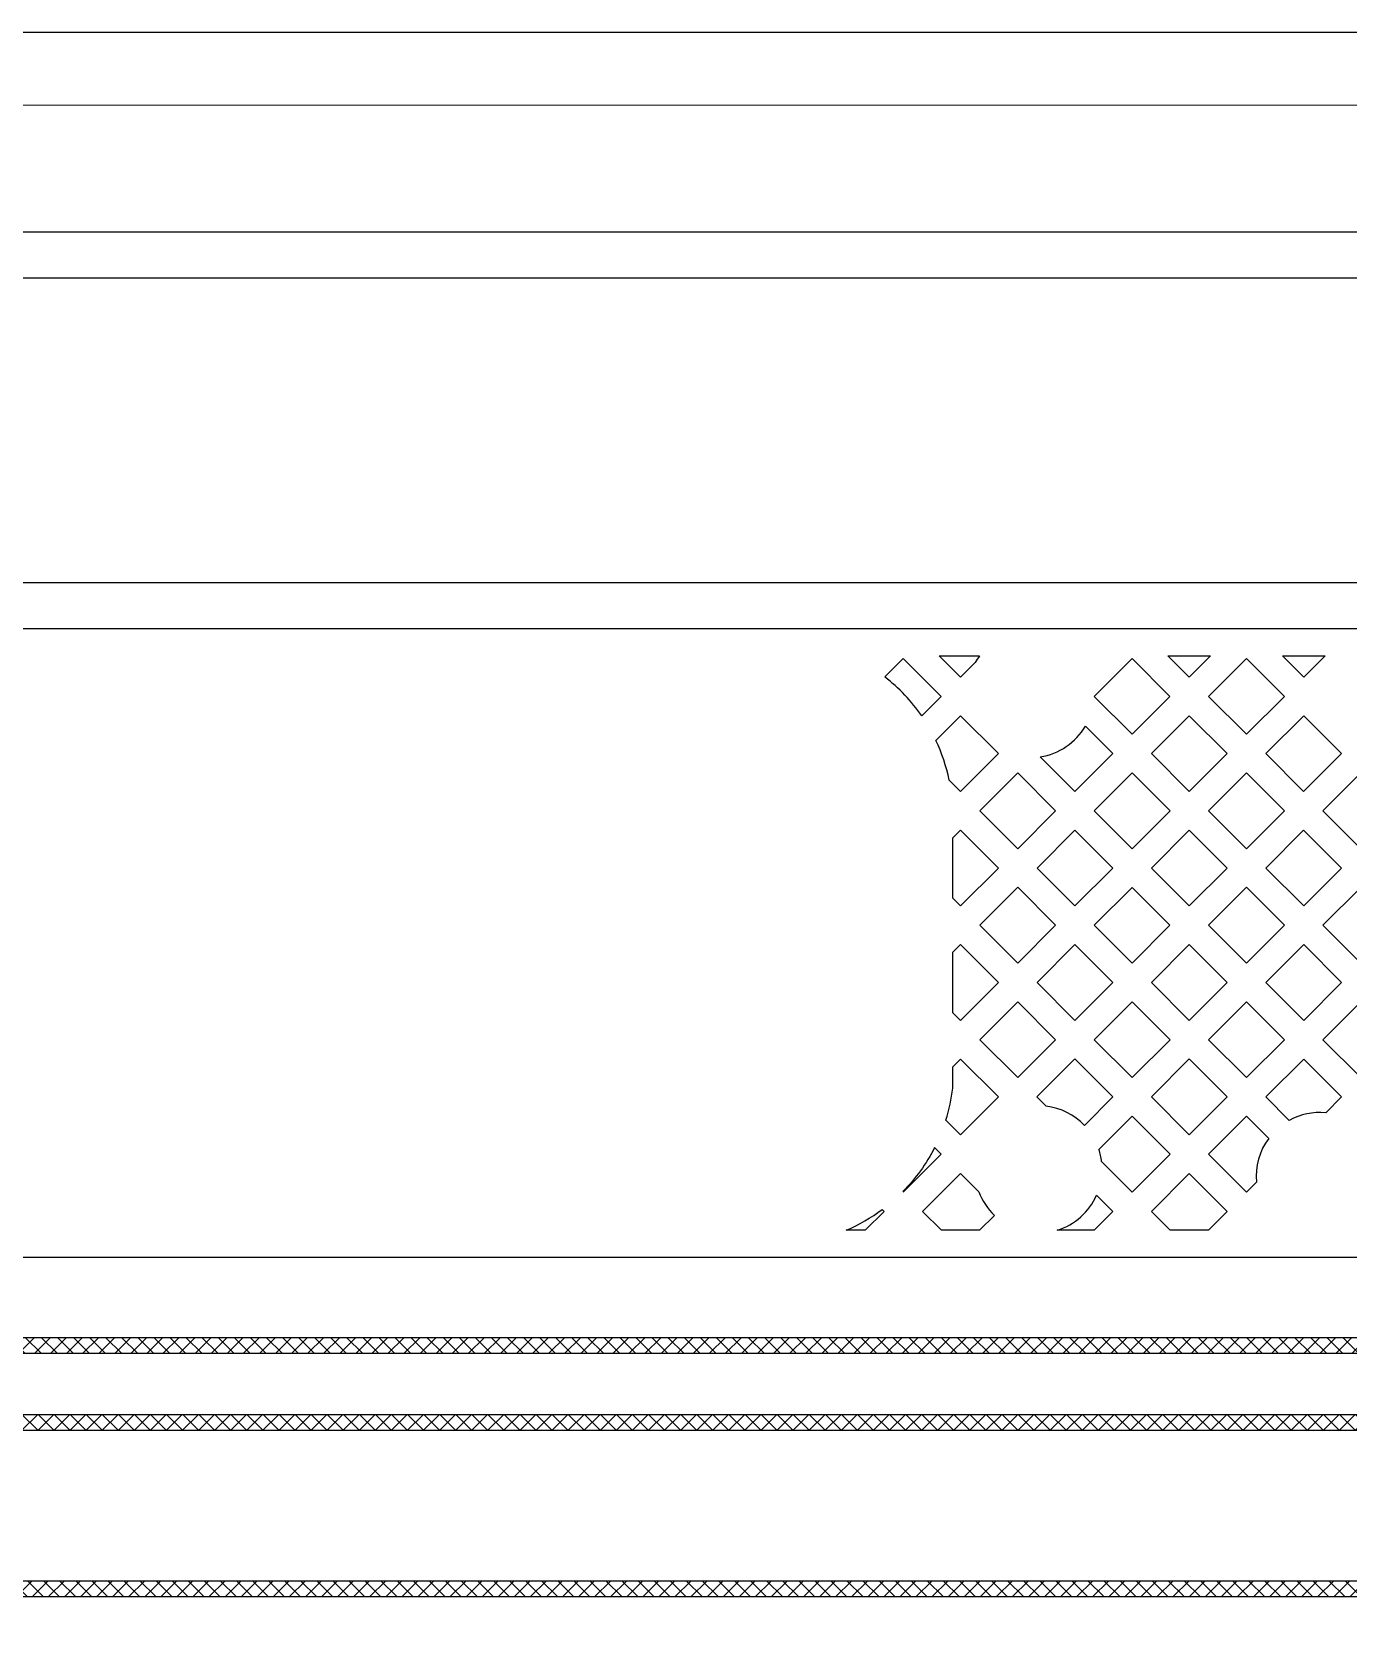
# Model space of a CAD drawing. Extents: x 3811 to 4253, y -432 to -307.
# Drawn here: x 4182.702 to 4186.379, y -356.606 to -352.137 of the extents above; entities that cross this region are included whole.
import ezdxf

# ---------------------------------------------------------------- set-up
doc = ezdxf.new("R2010")
doc.units = 0
doc.layers.add('gbr-dxf_layer0', color=7, linetype='Continuous')
doc.layers.add('gbr-outline-dxf_layer1', color=2, linetype='Continuous')
doc.layers.add('備註', color=1, linetype='Continuous', lineweight=9)
pattern_1 = [(135, (8843.560736277654, 77.47881360700057), (0.02245064030267288, 0.02245064030267288), []), (45.00000000000001, (8843.560736277654, 77.47881360700057), (0.02245064030267288, -0.02245064030267288), [])]

msp = doc.modelspace()

# ---------------------------------------------------------------- hatches: boundary and pattern name
at = {"layer": '備註', "linetype": 'Continuous'}
h = msp.add_hatch(dxfattribs=at)
h.set_pattern_fill('ANSI37', color=1, scale=0.01, angle=180, style=0)
h.set_pattern_definition(pattern_1)
edge = h.paths.add_edge_path()
edge.add_ellipse((4240.778275471918, -361.3788892770392), major_axis=(0.01252426819055923, 0), ratio=1, start_angle=62.23431466019579, end_angle=74.47364938760656)
edge.add_line((4240.781627987142, -361.3668220513688), (4240.699102987142, -361.3437570513687))
edge.add_ellipse((4240.695610890889, -361.3560347483626), major_axis=(0.01276466136323169, 0), ratio=1, start_angle=74.12286977857029, end_angle=154.8854511866665)
edge.add_line((4240.684052987142, -361.3506170513688), (4240.661245987142, -361.3430890513688))
edge.add_ellipse((4240.639942253281, -361.6157295257153), major_axis=(0.2734715292828165, 0), ratio=1, start_angle=85.53206876416063, end_angle=124.9321066714137)
edge.add_line((4240.483350987142, -361.3915290513687), (4240.384305987142, -361.4603520513688))
edge.add_ellipse((4239.437211706495, -360.1596750521853), major_axis=(1.608958741745759, 0), ratio=1, start_angle=259.9973253950895, end_angle=306.0604171005775)
edge.add_line((4239.157744987143, -361.7441770513688), (4225.238295987143, -359.2907950513687))
edge.add_ellipse((4223.085734032277, -371.498371707494), major_axis=(12.39590459727366, 0), ratio=1, start_angle=79.99983239179853, end_angle=89.02223314645957)
edge.add_line((4223.297262987143, -359.1042720513688), (4223.286972987143, -359.1040200513688))
edge.add_ellipse((4223.11095373497, -374.6557703994424), major_axis=(15.55274643482438, 0), ratio=1, start_angle=89.35153732403013, end_angle=106.8624955880837)
edge.add_line((4218.599477987143, -359.7717350513688), (4216.316115987142, -360.4632500513687))
edge.add_ellipse((4217.25461848953, -363.35921541796), major_axis=(3.044240849782393, 0), ratio=1, start_angle=107.9560793490311, end_angle=112.9058941111479)
edge.add_ellipse((4216.075594712353, -360.5762347271943), major_axis=(0.02200018640532932, 0), ratio=1, start_angle=105.4255050779633, end_angle=113.3415489921781)
edge.add_ellipse((4212.143559357241, -350.9729123053939), major_axis=(10.35512774600846, 0), ratio=1, start_angle=269.9998540920655, end_angle=292.2641321823256)
edge.add_line((4212.143532987143, -361.3280400513687), (4204.118935987142, -361.3280400513687))
edge.add_line((4204.118935987142, -361.3280400513687), (4202.893957987142, -361.1811340513688))
edge.add_ellipse((4205.175863638907, -342.1540741339722), major_axis=(19.16340529508658, 0), ratio=1, start_angle=237.7232717037186, end_angle=263.1612090197558)
edge.add_line((4194.942432987143, -358.3563270513687), (4194.233357987143, -357.9085140513687))
edge.add_ellipse((4187.633997542184, -368.3550795381765), major_axis=(12.35646748681221, 0), ratio=1, start_angle=57.71835891717838, end_angle=89.99995156770952)
edge.add_line((4187.634007987142, -355.9986120513688), (4165.578979987143, -355.9986120513688))
edge.add_ellipse((4165.578869262658, -355.258169250713), major_axis=(0.7404428089344982, 0), ratio=1, start_angle=262.4938267302385, end_angle=270.0085679077276)
edge.add_ellipse((4165.476431202252, -356.0133978742096), major_axis=(0.02188917907489349, 0), ratio=1, start_angle=74.87409326211606, end_angle=82.18393003354159)
edge.add_ellipse((4165.694900038389, -354.4379770307294), major_axis=(1.568607452013243, 0), ratio=1, start_angle=239.5635427173167, end_angle=262.1038531305894)
edge.add_ellipse((4165.150757668535, -355.3668496548478), major_axis=(0.4920903544579044, 0), ratio=1, start_angle=224.8112738173064, end_angle=239.4010401363109)
edge.add_line((4164.801652987143, -355.7136620513687), (4164.520442987143, -355.4324520513687))
edge.add_ellipse((4164.314069383814, -355.6382910520273), major_axis=(0.2914785726996615, 0), ratio=1, start_angle=44.92569256920794, end_angle=68.28871349969538)
edge.add_ellipse((4164.3393467941, -355.5750084927667), major_axis=(0.2233344415716332, 0), ratio=1, start_angle=68.30772893291217, end_angle=90.00225939866054)
edge.add_line((4164.339337987142, -355.3516740513688), (4164.252260987142, -355.3516740513688))
edge.add_ellipse((4164.241280055295, -355.3581299144281), major_axis=(0.01273809373797429, 0), ratio=1, start_angle=30.45194212593424, end_angle=93.94816493345985)
edge.add_line((4164.240402987142, -355.3454220513688), (4164.173297987142, -355.3500370513688))
edge.add_line((4164.173297987142, -355.3500370513688), (4164.173297987142, -355.3477570513687))
edge.add_line((4164.173297987142, -355.3477570513687), (4163.639897987143, -355.3477570513687))
edge.add_line((4163.639897987143, -355.3477570513687), (4163.639897987143, -355.5255570513688))
edge.add_line((4163.639897987143, -355.5255570513688), (4164.173297987142, -355.5255570513688))
edge.add_line((4164.173297987142, -355.5255570513688), (4164.173297987142, -355.5200900513687))
edge.add_ellipse((4164.170352965722, -355.5077148852459), major_axis=(0.01272076600398494, 0), ratio=1, start_angle=283.3861588286522, end_angle=325.9358450458)
edge.add_line((4164.180890987142, -355.5148400513688), (4164.223257987142, -355.4539820513687))
edge.add_ellipse((4164.212995484167, -355.4463399364474), major_axis=(0.01279534633371312, 0), ratio=1, start_angle=323.3262771394688, end_angle=349.9625931420886)
edge.add_line((4164.225594987142, -355.4485700513687), (4164.242272987142, -355.3966750513687))
edge.add_line((4164.242272987142, -355.3966750513687), (4164.339337987142, -355.3966750513687))
edge.add_ellipse((4164.339350393999, -355.5750157469133), major_axis=(0.1783406959760962, 0), ratio=1, start_angle=68.24926606257229, end_angle=90.00398596916925)
edge.add_ellipse((4164.31406441543, -355.6382931401877), major_axis=(0.2464832540224461, 0), ratio=1, start_angle=44.92480392022333, end_angle=68.24064743318829)
edge.add_line((4164.488582987143, -355.4642320513688), (4164.769727987143, -355.7453770513687))
edge.add_ellipse((4165.150770251016, -355.3668388209625), major_axis=(0.537107436866128, 0), ratio=1, start_angle=224.8111193865649, end_angle=239.4319281955726)
edge.add_ellipse((4165.695346519485, -354.4381023065579), major_axis=(1.613727573838814, 0), ratio=1, start_angle=239.5535593819423, end_angle=262.1161129758722)
edge.add_ellipse((4165.578890742177, -355.2581129602392), major_axis=(0.7854990969039252, 0), ratio=1, start_angle=262.3260020331372, end_angle=270.0069473466934)
edge.add_line((4165.578985987143, -356.0436120513688), (4187.634007987142, -356.0436120513688))
edge.add_ellipse((4187.633994277775, -368.3550779260933), major_axis=(12.31146587473212, 0), ratio=1, start_angle=57.71834354806271, end_angle=89.99993619858863)
edge.add_line((4194.209322987143, -357.9465600513687), (4194.918402987142, -358.3943720513687))
edge.add_ellipse((4205.175869071835, -342.1540783210144), major_axis=(19.20840313318145, 0), ratio=1, start_angle=237.7232498901434, end_angle=263.1611872062008)
edge.add_line((4202.888597987142, -361.2258150513687), (4204.117680987142, -361.3730400513687))
edge.add_line((4204.117680987142, -361.3730400513687), (4212.143532987143, -361.3730400513687))
edge.add_ellipse((4212.143962758537, -350.9728673691231), major_axis=(10.40017269112545, 0), ratio=1, start_angle=269.997632338638, end_angle=292.2775751891053)
edge.add_ellipse((4217.254569022111, -363.359172341488), major_axis=(2.99918380735767, 0), ratio=1, start_angle=107.9504780254341, end_angle=112.9188479303681)
edge.add_ellipse((4217.355273658412, -363.6716505618637), major_axis=(3.327488292974247, 0), ratio=1, start_angle=105.4516366402203, end_angle=107.9418423971558)
edge.add_line((4216.468747987143, -360.4644320513687), (4218.612532987143, -359.8148000513687))
edge.add_ellipse((4223.110524784151, -374.6558001703436), major_axis=(15.50765020038047, 0), ratio=1, start_angle=89.34702091478596, end_angle=106.8609411970305)
edge.add_ellipse((4223.289459880481, -359.1277333126157), major_axis=(0.02153679939091865, 0), ratio=1, start_angle=264.1265545595571, end_angle=270.1359625785639)
edge.add_line((4223.289510987142, -359.1492700513687), (4223.296639987142, -359.1492700513687))
edge.add_ellipse((4223.085753396635, -371.4983870042003), major_axis=(12.35091748287424, 0), ratio=1, start_angle=79.99993745754108, end_angle=89.02165172779574)
edge.add_line((4225.230480987142, -359.3351100513688), (4239.149940987142, -361.7884970513687))
edge.add_ellipse((4239.43712501164, -360.1597059355809), major_axis=(1.653915101447564, 0), ratio=1, start_angle=260.0005388709043, end_angle=305.9201403605867)
edge.add_ellipse((4240.397414285672, -361.4794697178608), major_axis=(0.02203135084924462, 0), ratio=1, start_angle=296.9698749448992, end_angle=305.5256584150097)
edge.add_ellipse((4241.444091873731, -362.9767112480843), major_axis=(1.804788343711396, 0), ratio=1, start_angle=123.9697940119922, end_angle=124.9493166973945)
edge.add_line((4240.435655987142, -361.4799420513688), (4240.509115987143, -361.4284250513688))
edge.add_ellipse((4240.639941412939, -361.6157315073523), major_axis=(0.2284710057927174, 0), ratio=1, start_angle=86.4656404781321, end_angle=124.9326270091944)
edge.add_line((4240.654025987143, -361.3876950513687), (4240.701050987142, -361.4044400513687))
edge.add_line((4240.701050987142, -361.4044400513687), (4240.750207987143, -361.5285420513687))
edge.add_ellipse((4240.762031728044, -361.5238610911775), major_axis=(0.01271661264712969, 0), ratio=1, start_angle=201.5983662150841, end_angle=235.1110773603341)
edge.add_line((4240.754757987143, -361.5342920513688), (4240.753820987143, -361.5396120513687))
edge.add_line((4240.753820987143, -361.5396120513687), (4241.279145987142, -361.6322220513688))
edge.add_line((4241.279145987142, -361.6322220513688), (4241.310015987143, -361.4571220513687))
h.paths.add_polyline_path([(4163.639897987143, -354.9980000513688), (4163.639897987143, -355.1758000513688), (4164.173297987142, -355.1758000513688), (4164.173297987142, -355.1724170513688, 0.1050129999794623), (4164.178555987142, -355.1728270513688), (4164.198300987143, -355.1704220513687), (4164.229684987143, -355.1764570513687), (4164.314189987143, -355.1764570513687, -0.1989610000014064), (4164.640999987142, -355.3118500513688), (4164.922367987142, -355.5932170513688, 0.06388799998524355), (4164.986890987142, -355.6435090513687, 0.09864499997632305), (4165.502980987142, -355.8229320513688, 0.03410700000139696), (4165.580482987142, -355.8282200513688), (4187.634260987143, -355.8282200513688, -0.1417890000000341), (4194.324382987143, -357.7644400513688), (4195.033462987143, -358.2122540513691, 0.1114510000000331), (4202.914252987142, -361.0119470513688), (4204.130634987143, -361.1576470513688), (4212.143737987142, -361.1576470513688, 0.09745599999944704), (4216.002617987143, -360.3981970513688, -0.02167899999797715), (4216.263772987144, -360.3010550513681, -0.01074099999885962), (4216.409520987143, -360.2572090513684), (4218.550044987142, -359.6085500513688, -0.07673299999955843), (4223.300049987142, -358.9338750513688, -0.03938799998511715), (4225.267822987143, -359.1227650513687), (4239.187272987301, -361.5761520513969, 0.1987819999320423), (4240.261337987143, -361.3383420513687), (4240.385672987142, -361.2516370513686, -0.1753869999997423), (4240.677560987145, -361.1731420513687), (4240.775257987142, -361.1738600513688), (4240.814757987143, -361.1936350513687), (4240.814527987142, -361.1949340513687), (4241.339852987143, -361.2875450513687), (4241.370722987142, -361.1124450513688), (4240.845397987143, -361.0198340513687), (4240.844207987143, -361.0265800513687, 0.1927999994876279), (4240.834915987142, -361.0283920513688), (4240.700677987143, -361.1149290513687, 0.3110639999497912), (4240.695107987142, -361.1282690513688), (4240.678575987143, -361.1281470513687, 0.1739159998567557), (4240.359902987142, -361.2147470513688), (4240.235547987142, -361.3014700513688, -0.1987800000002189), (4239.195087987143, -361.5318370513687), (4225.275632987088, -359.0784500513591, 0.03934299999894748), (4223.303040987143, -358.8889170513687, 0.04296799985334238), (4223.299247987143, -358.8886240513688), (4223.289292987142, -358.8886240513688, 0.07655300000000492), (4218.536995987142, -359.5654840513687), (4216.249832987142, -360.2582700513688, 0.02166899999900385), (4215.985147987142, -360.3567250513687, -0.09744499999990434), (4212.143737987142, -361.1126470513688), (4204.131889987142, -361.1126470513688), (4202.919612987143, -360.9672670513687, -0.1114509999999863), (4195.057492987143, -358.1742100513687), (4194.348417987142, -357.7263940513687, 0.1417890000000125), (4187.634260987143, -355.7832200513687), (4165.580482987142, -355.7832200513687, -0.03423199998499024), (4165.508837987142, -355.7783140513687, -0.09860700000024084), (4165.009577987128, -355.6046470513602, -0.06364499998820487), (4164.954322987134, -355.5615320513606), (4164.672824987142, -355.2800340513685, 0.1989569999985511), (4164.314189987143, -355.1314570513687), (4164.238442987143, -355.1314570513687), (4164.230192987143, -355.0810840513687, 0.1182239999783184), (4164.227957987143, -355.0755970513687), (4164.177487987143, -355.0051370513688, 0.111968999943164), (4164.173297987142, -355.0014070513686), (4164.173297987142, -354.9980000513688)])
h = msp.add_hatch(dxfattribs=at)
h.set_pattern_fill('ANSI37', color=2, scale=0.01, angle=180, style=0)
h.set_pattern_definition(pattern_1)
h.paths.add_polyline_path([(4163.639897987143, -356.0477820513687), (4163.639897987143, -356.2255820513687), (4164.173297987142, -356.2255820513687), (4164.173297987143, -356.220132051369, 0.1556539944862043), (4164.180992986874, -356.2210350514213, 5.358062216131998e-09), (4164.180992987142, -356.2210350513687), (4164.233097987142, -356.2108120513688, 0.007026999997943226), (4164.343330987143, -356.2218370513688, 0.01100100000090199), (4164.419939987144, -356.2267250513688, -0.1874359999291849), (4164.694009987143, -356.3475870513687), (4164.729772987142, -356.3835750513689, 0.1168210000013827), (4164.858457987142, -356.4592200513688, 0.06442799999997235), (4165.131130987145, -356.5079240513688), (4188.047517987143, -356.5079240513688, -0.1416299999983258), (4193.629507987142, -358.1216070513688), (4194.278777987142, -358.5317520513688, 0.1118520000000093), (4203.337707987142, -361.7414400513687), (4204.089905987143, -361.8304940513688), (4212.143635987142, -361.8304940513688, 0.0974549999997328), (4216.257419987142, -361.0209870513688, -0.02215600000107393), (4216.470687987143, -360.9414200513688, -0.01141699999937384), (4216.596285987142, -360.9039470513687), (4217.993790987149, -360.4800250513667, -0.07623099999992113), (4223.418777987143, -359.7027050513688, 0.03836399999984021), (4223.422150987179, -359.7029890513691, -0.003125999999580442), (4223.622275987143, -359.7060320513688, 0.03793700003203696), (4223.625610987143, -359.7058570513688, -0.03797099999059252), (4226.070965987143, -359.9480120513688), (4239.563892987174, -362.3264570513745, 0.03680499997375784), (4239.620774987143, -362.3323870513688), (4239.789870987142, -362.3357000513687, 0.03708899996836885), (4239.868997987142, -362.3311900513687), (4239.979190987143, -362.3167170513687, 0.1256549999862143), (4240.064000987142, -362.2828700513687), (4240.098152987142, -362.2588200513687, -0.2011339999985243), (4240.409379987143, -362.1909070513688), (4240.551519987142, -362.1963940513688), (4240.632632987143, -362.2262550513688), (4240.632154987143, -362.2289700513687), (4241.157480987143, -362.3215790513688), (4241.188350987142, -362.1464790513687), (4240.663025987143, -362.0538700513688), (4240.655752987142, -362.0951270513688), (4240.566035987143, -362.1519220513687), (4240.412517987143, -362.1459970513688, 0.1982639999762202), (4240.072320987142, -362.2219740513688), (4240.034029987141, -362.2490300513691, -0.1177920000004476), (4239.973400987143, -362.2720920513688), (4239.863117987142, -362.2865750513689, -0.03912000000069395), (4239.786665987125, -362.2906390513684), (4239.622112987143, -362.2874070513687, -0.03679399999974232), (4239.571832987139, -362.2821620513681), (4226.078785987142, -359.9036970513686, 0.03802299999946724), (4223.623265987142, -359.6607900513687, 0.03853400000244979), (4223.619872987142, -359.6609700513687, 0.003021999999913774), (4223.425917987142, -359.6580200513688, 0.03798299963075048), (4223.422577987142, -359.6577370513687, 0.07627799999998625), (4217.980730986931, -360.4369600514327), (4216.456657987143, -360.8986620513688, 0.02212700000131415), (4216.239940987141, -360.9795200513691, -0.0974440000000714), (4212.143635987142, -361.7854950513688), (4204.091227987143, -361.7854950513688), (4203.342992987141, -361.6967500513686, -0.1118519999999701), (4194.302807987143, -358.4937040513688), (4193.653517987142, -358.083547051368, 0.1416299999999973), (4188.047517987143, -356.4629250513688), (4165.131682987142, -356.4629250513688, -0.06554899999937698), (4164.866019987143, -356.4144920513687, -0.1185229999782722), (4164.755372987142, -356.3455620513687), (4164.725847987143, -356.3157850513687, 0.1875529999752223), (4164.421749987143, -356.1817620513688, -0.01099100000081328), (4164.347180987143, -356.1770020513687, -0.005056999999239366), (4164.268952987142, -356.1694890513687), (4164.185412987143, -356.0670100513688, 0.136113000119775), (4164.179875987143, -356.0630720513687), (4164.173297987142, -356.0606800513688), (4164.173297987142, -356.0477820513687)])
h.paths.add_polyline_path([(4163.639897987143, -356.3977940513687), (4163.639897987143, -356.5755940513687), (4164.173297987142, -356.5755940513687), (4164.173297987142, -356.5687150513687, 0.1686889962651441), (4164.180332987028, -356.5642140515144, 3.640425072504172e-09), (4164.180332987143, -356.5642140513688), (4164.243120987143, -356.4844590513686, 0.1311380000656766), (4164.245737987142, -356.4784400513687), (4164.250557987142, -356.4481700513687), (4164.285777987143, -356.4418850513688), (4164.401372987142, -356.4418850513688, -0.199050999980705), (4164.541417987142, -356.5000470513688), (4164.576239987143, -356.5351220513688, 0.1190059999954191), (4164.793705987143, -356.6647090513687, 0.06544500000057435), (4165.126050987143, -356.7233170513687), (4188.047265987142, -356.7233170513687, -0.1416319999999742), (4193.514444987142, -358.3037250513687), (4194.163715987149, -358.713870051373, 0.1118519999998962), (4203.312307987877, -361.9555620514555), (4204.077382987142, -362.0458870513688), (4212.143737987142, -362.0458870513688, 0.09752000000001931), (4216.341774987144, -361.2192390513678, -0.02215799999899078), (4216.537160987143, -361.1463370513687, -0.01194599999768344), (4216.658767987143, -361.1101990513688), (4218.056527987223, -360.6862720513445, -0.07627799999881954), (4223.420092987142, -359.9183820513687, -0.0411149999999478), (4226.033630987143, -360.1603550513687), (4239.526620987142, -362.5388120513687, 0.03711999999804767), (4239.615790987145, -362.5477820513688), (4239.799099987143, -362.5512190513688, 0.03270199999027205), (4239.896932987142, -362.5448040513687), (4240.007407987143, -362.5305820513687, 0.1237700000000247), (4240.188780987154, -362.4586290513603), (4240.222087987144, -362.4350290513684, -0.1985089998265499), (4240.368627987143, -362.4026670513687), (4240.502962987142, -362.4264320513687), (4240.517870987142, -362.4320240513688), (4240.567402987142, -362.5576500513687, 0.1752640000873123), (4240.573122987143, -362.5641540513691), (4240.571450987142, -362.5736470513688), (4241.096775987143, -362.6662570513687), (4241.127645987142, -362.4911570513688), (4240.602320987143, -362.3985470513687), (4240.601895987143, -362.4009570513687, 0.07141800002966765), (4240.598289987142, -362.4008820513687, 0.08862999999903), (4240.589350987142, -362.4009570513687), (4240.563692987143, -362.4011500513687), (4240.512574987142, -362.3824340513687), (4240.376442987143, -362.3583520513687, 0.1985039999998128), (4240.196337987142, -362.3981250513688), (4240.155990987142, -362.4269740513688, -0.1179299999987463), (4240.001567987142, -362.4859620513687), (4239.891062987143, -362.5001900513687, -0.03713899999978407), (4239.786580987128, -362.5061000513685), (4239.616965987141, -362.5027970513688, -0.03712299999987656), (4239.534430987143, -362.4944970513687), (4226.041445987143, -360.1160390513687, 0.0439279999999864), (4223.240459987101, -359.8724670513687, 0.07374899999939878), (4218.043467987142, -360.6432070513687), (4216.523137987142, -361.1035790513687, 0.02213600000102013), (4216.324215987142, -361.1778100513687, -0.09750800000002503), (4212.143737987142, -362.0008870513687), (4204.078537987142, -362.0008870513687), (4203.317592987142, -361.9108720513688, -0.1118520000000151), (4194.187745987142, -358.6758250513687), (4194.18774598606, -358.6758250506851), (4193.538454987142, -358.2656650513686, 0.1416319999999975), (4188.047265987142, -356.6783170513687), (4165.12655498714, -356.6783170513686, -0.0656509999686325), (4164.804832987143, -356.6210900513687, -0.1217319999827413), (4164.602464987142, -356.4974540513688), (4164.573272987142, -356.4682620513688, 0.1990399999114685), (4164.401402987142, -356.3968840513687), (4164.279762987143, -356.3972470513688), (4164.257570987143, -356.4012070513687, 0.4180150000109484), (4164.243324987143, -356.3899720513688), (4164.173297987142, -356.3987270513687), (4164.173297987142, -356.3977940513687)])

# ---------------------------------------------------------------- linework, layer by layer
at = {"layer": 'gbr-dxf_layer0'}
for p, q in [((4185.236787987143, -353.8791300513688), (4185.349469987143, -353.8791300513688)), ((4185.876105987143, -353.8791300513688), (4185.995167987143, -353.8791300513688)), ((4186.195889987142, -353.8791300513688), (4186.314952987143, -353.8791300513688))]:
    msp.add_line(p, q, dxfattribs=at)
at = {"layer": 'gbr-dxf_layer0', "linetype": 'Continuous'}
for points in [[(4174.013579987142, -352.3406630513688), (4186.932534987143, -352.3403970513688, -0.012993), (4187.706144987143, -352.3605250513688, -0.013553), (4187.715579987143, -352.3610170513688, -0.007790000000000001), (4188.178302987142, -352.3926200513688)], [(4161.480135987143, -355.3711770513688), (4161.480135987143, -353.1586350513688, -0.202305), (4161.483867987143, -353.1494650513687), (4162.084729987142, -352.5493650513687, -0.202179), (4162.093899987143, -352.5456300513688), (4164.569434987143, -352.5456300513688, -0.202328), (4164.578604987142, -352.5493650513687), (4164.851984987143, -352.8229980513688), (4187.068094987142, -352.8237600513688, -0.053761), (4190.291049987143, -353.2224900513688)], [(4187.728519987142, -352.7209920513687, -0.066718), (4187.721814987142, -352.7202800513688, 0.010845), (4187.060042987143, -352.6959970513688), (4186.467502987143, -352.6959850513688, -0.014006), (4186.457732987143, -352.6962530513688, -0.014012), (4186.447955987143, -352.6959830513688), (4185.198032987142, -352.6959550513688, -0.014727), (4185.187732987142, -352.6962530513688, -0.01474), (4185.177425987143, -352.6959530513688), (4183.928534987142, -352.6959250513688, -0.015436), (4183.917732987143, -352.6962530513688, -0.015443), (4183.906922987142, -352.6959220513688), (4182.659014987143, -352.6958950513688, -0.016102)], [(4196.699139987142, -357.1462050513688, -0.017997), (4195.640364987143, -356.5306380513687), (4194.144559987142, -355.5921830513687, 0.088703), (4188.389199987143, -353.6755500513688), (4164.591837987143, -353.6751680513688, -0.202133), (4164.582719987143, -353.6713330513688), (4164.185234987142, -353.2738470513688), (4162.186507987142, -353.2738470513688), (4162.013787987143, -353.4465680513688), (4162.013787987143, -353.9893680513688, 0.284412), (4162.020137987143, -354.3111070513688)], [(4169.038982987143, -353.8029300513688), (4171.873052987143, -353.8029300513688), (4180.432344987143, -353.8029300513688), (4181.545117987142, -353.8029300513688), (4188.376302987142, -353.8029300513688, -0.03834700000000001), (4188.382057987143, -353.8033450513688), (4188.527092987142, -353.8249350513688)], [(4185.349469987143, -353.8791300513688, 0.031593), (4185.337169987142, -353.8978080513688), (4185.296317987142, -353.9386600513688), (4185.236787987143, -353.8791300513688)], [(4185.136424987142, -355.3771900513688), (4185.242437987143, -355.2711780513688), (4185.224004987143, -355.2527450513688, -0.07693), (4185.135142987143, -355.3759100513687)], [(4189.199154987143, -355.6533200513688, -0.065969), (4189.152882987142, -355.6471930513688, 0.029288), (4187.663217987143, -355.5598470513688), (4169.238394987143, -355.5598470513688)], [(4165.581727987143, -355.7832200513688), (4187.634260987143, -355.7832200513688, -0.141789), (4194.348417987143, -357.7263950513688)], [(4194.324382987143, -357.7644400513688, 0.141789), (4187.634260987143, -355.8282200513688), (4165.581727987143, -355.8282200513688)], [(4165.581979987142, -355.9986120513688), (4187.634007987142, -355.9986120513688, -0.141794), (4194.233357987143, -357.9085150513687)], [(4194.209322987143, -357.9465600513687, 0.141794), (4187.634007987142, -356.0436120513688), (4165.581979987142, -356.0436120513688)], [(4164.869984987143, -356.4155650513687), (4164.872217987143, -356.4163780513688, 0.063979), (4165.131682987143, -356.4629250513688), (4188.047517987143, -356.4629250513688, -0.14163), (4193.653517987143, -358.0835480513688)], [(4193.629507987143, -358.1216070513688, 0.14163), (4188.047517987143, -356.5079250513688), (4165.131129987143, -356.5079250513688)]]:
    msp.add_lwpolyline(points, format="xyb", dxfattribs=at)
for points in [[(4185.995167987143, -353.8791300513688), (4185.935637987142, -353.9386600513688), (4185.876105987143, -353.8791300513688)], [(4186.314952987143, -353.8791300513688), (4186.255422987142, -353.9386600513688), (4186.195889987142, -353.8791300513688)]]:
    msp.add_lwpolyline(points, dxfattribs=at)
for points in [[(4185.084600987142, -353.9383530513688), (4185.136424987142, -353.8865270513688), (4185.242437987143, -353.9925400513687), (4185.187892987143, -354.0470850513688, 0.077329)], [(4185.227385987142, -354.1153530513688), (4185.296317987142, -354.0464200513688), (4185.402204987143, -354.1523080513688), (4185.296317987142, -354.2581930513688), (4185.264604987143, -354.2264800513688, 0.060295)], [(4185.519332987143, -354.1616750513688, 0.225369), (4185.645185987143, -354.0755020513687), (4185.721989987142, -354.1523080513688), (4185.615977987143, -354.2583200513688)], [(4185.255280987143, -355.1762600513688, 0.046242), (4185.274599987142, -355.0867230513688), (4185.274599987142, -355.0272420513688), (4185.296317987142, -355.0055250513687), (4185.402204987143, -355.1114100513688), (4185.296317987142, -355.2172980513687)], [(4185.509965987143, -355.1114100513688), (4185.615977987143, -355.0053980513688), (4185.721987987143, -355.1114100513688), (4185.642592987142, -355.1908080513688, 0.173032), (4185.535802987142, -355.1372500513688)], [(4186.149535987142, -355.1114130513687), (4186.255422987142, -355.0055230513688), (4186.361309987143, -355.1114100513688), (4186.316982987142, -355.1557370513688, 0.149742), (4186.215004987142, -355.1768820513688)], [(4185.683012987143, -355.2581480513688), (4185.775867987142, -355.1652900513687), (4185.881882987142, -355.2713050513688), (4185.775869987143, -355.3773170513688), (4185.690594987143, -355.2920420513688, 0.049025)], [(4185.989642987142, -355.2713050513688), (4186.095655987143, -355.1652930513688), (4186.157495987143, -355.2271330513688, 0.184327), (4186.123472987143, -355.3492480513688), (4186.095527987143, -355.3771900513688)], [(4185.190305987143, -355.4310700513688), (4185.296317987142, -355.3250580513688), (4185.347782987143, -355.3765230513687, 0.112128), (4185.391207987142, -355.4421930513688), (4185.349752987143, -355.4836480513688), (4185.242880987143, -355.4836480513688)], [(4185.566452987143, -355.4836480513688, 0.216922), (4185.676637987142, -355.3858450513688), (4185.721989987142, -355.4311970513688), (4185.669537987143, -355.4836480513688)], [(4184.977169987143, -355.4836480513688, 0.058464), (4185.077480987143, -355.4260080513688), (4185.082544987143, -355.4310700513688), (4185.029967987142, -355.4836480513688)]]:
    msp.add_lwpolyline(points, format="xyb", close=True, dxfattribs=at)
for points in [[(4185.669857987143, -353.9924120513688), (4185.775742987143, -353.8865270513688), (4185.881757987143, -353.9925400513687), (4185.775869987143, -354.0984280513688)], [(4185.989517987143, -353.9925400513687), (4186.095529987142, -353.8865270513688), (4186.201542987143, -353.9925400513687), (4186.095529987142, -354.0985520513688)], [(4185.829749987142, -354.1523080513688), (4185.935637987142, -354.0464200513688), (4186.041649987143, -354.1524320513688), (4185.935762987143, -354.2583200513688)], [(4186.149409987143, -354.1524320513688), (4186.255422987142, -354.0464200513688), (4186.361307987143, -354.1523080513688), (4186.255294987142, -354.2583200513688)], [(4185.350197987143, -354.3120720513688), (4185.456084987143, -354.2061870513688), (4185.562097987143, -354.3122000513688), (4185.456212987143, -354.4180850513688)], [(4185.669857987143, -354.3122000513688), (4185.775869987143, -354.2061870513688), (4185.881882987142, -354.3122000513688), (4185.775869987143, -354.4182130513688)], [(4185.989642987142, -354.3122000513688), (4186.095529987142, -354.2063130513687), (4186.201415987143, -354.3122000513688), (4186.095529987142, -354.4180850513688)], [(4186.309174987143, -354.3122000513688), (4186.415187987142, -354.2061870513688), (4186.521200987143, -354.3122000513688), (4186.415187987142, -354.4182130513688)], [(4185.274599987142, -354.5562620513688), (4185.274599987142, -354.3876700513688), (4185.296317987142, -354.3659520513688), (4185.402332987143, -354.4719650513687), (4185.296317987142, -354.5779800513688)], [(4185.510092987142, -354.4719650513687), (4185.615977987143, -354.3660800513688), (4185.721989987142, -354.4720920513687), (4185.616104987143, -354.5779780513688)], [(4185.829749987142, -354.4720920513687), (4185.935762987143, -354.3660800513688), (4186.041649987143, -354.4719650513687), (4185.935637987142, -354.5779780513688)], [(4186.149409987143, -354.4719650513687), (4186.255294987142, -354.3660800513688), (4186.361307987143, -354.4720920513687), (4186.255422987142, -354.5779780513688)], [(4185.350197987143, -354.6318600513688), (4185.456212987143, -354.5258450513688), (4185.562224987143, -354.6318580513688), (4185.456210987142, -354.7378730513688)], [(4185.669984987143, -354.6318580513688), (4185.775869987143, -354.5259720513688), (4185.881757987143, -354.6318580513688), (4185.775869987143, -354.7377450513688)], [(4185.989517987143, -354.6318580513688), (4186.095529987142, -354.5258450513688), (4186.201542987143, -354.6318580513688), (4186.095529987142, -354.7378700513688)], [(4186.309302987142, -354.6318580513688), (4186.415187987142, -354.5259720513688), (4186.521200987143, -354.6319850513688), (4186.415314987143, -354.7378700513688)], [(4185.274599987142, -354.8760480513687), (4185.274599987142, -354.7074580513687), (4185.296317987142, -354.6857400513687), (4185.402329987142, -354.7917530513688), (4185.296317987142, -354.8977650513688)], [(4185.510089987143, -354.7917530513688), (4185.616104987143, -354.6857380513687), (4185.721989987142, -354.7916250513688), (4185.615977987143, -354.8976380513687)], [(4185.829749987142, -354.7916250513688), (4185.935637987142, -354.6857380513687), (4186.041649987143, -354.7917500513688), (4185.935762987143, -354.8976380513687)], [(4186.149409987143, -354.7917500513688), (4186.255422987142, -354.6857380513687), (4186.361434987142, -354.7917500513688), (4186.255422987142, -354.8977620513688)], [(4185.350197987143, -354.9516450513688), (4185.456210987142, -354.8456330513688), (4185.562094987143, -354.9515180513688), (4185.456084987143, -355.0575300513688)], [(4185.669857987143, -354.9515180513688), (4185.775869987143, -354.8455050513688), (4185.881882987142, -354.9515180513688), (4185.775869987143, -355.0575300513688)], [(4185.989642987142, -354.9515180513688), (4186.095529987142, -354.8456300513688), (4186.201542987143, -354.9516420513688), (4186.095655987143, -355.0575330513688)], [(4186.309302987142, -354.9516420513688), (4186.415314987143, -354.8456300513688), (4186.521202987143, -354.9515180513688), (4186.415190987143, -355.0575300513688)], [(4185.829749987142, -355.1114100513688), (4185.935762987143, -355.0053980513688), (4186.041774987143, -355.1114130513687), (4185.935762987143, -355.2174250513688)], [(4185.829749987142, -355.4311970513688), (4185.935762987143, -355.3251850513687), (4186.041647987143, -355.4310700513688), (4185.989072987142, -355.4836480513688), (4185.882199987142, -355.4836480513688)]]:
    msp.add_lwpolyline(points, close=True, dxfattribs=at)
at = {"layer": 'gbr-outline-dxf_layer1', "linetype": 'Continuous'}
msp.add_lwpolyline([(4161.061542987143, -364.7366150513687), (4161.061542987143, -353.1366870513688, -0.4142149999999999), (4162.061540987143, -352.1366900513688), (4186.931442987143, -352.1366900513688, -0.152268), (4195.512577987143, -354.8118180513688, 0.152268), (4204.946392987143, -357.7531370513688), (4210.446254987142, -357.7531370513688, 0.101585), (4216.986244987143, -356.4104930513688, -0.145892), (4225.557144987142, -355.4186100513688), (4243.426562987142, -358.5695270513688, -0.414233), (4244.237652987143, -359.7279870513688), (4242.223162987142, -371.1517180513688, -0.414154), (4241.064764987143, -371.9629300513688), (4223.341755987143, -368.8376820513688, 0.144694), (4222.215092987142, -368.9654580513688, -0.100411), (4210.446254987142, -371.3530600513688), (4204.946392987143, -371.3530600513688, -0.151026), (4187.904770987143, -366.0853550513688, 0.151038), (4186.776247987143, -365.7366130513687), (4162.061540987143, -365.7366130513687, -0.4142149999999999)], format="xyb", close=True, dxfattribs=at)

doc.saveas('drawing.dxf')
